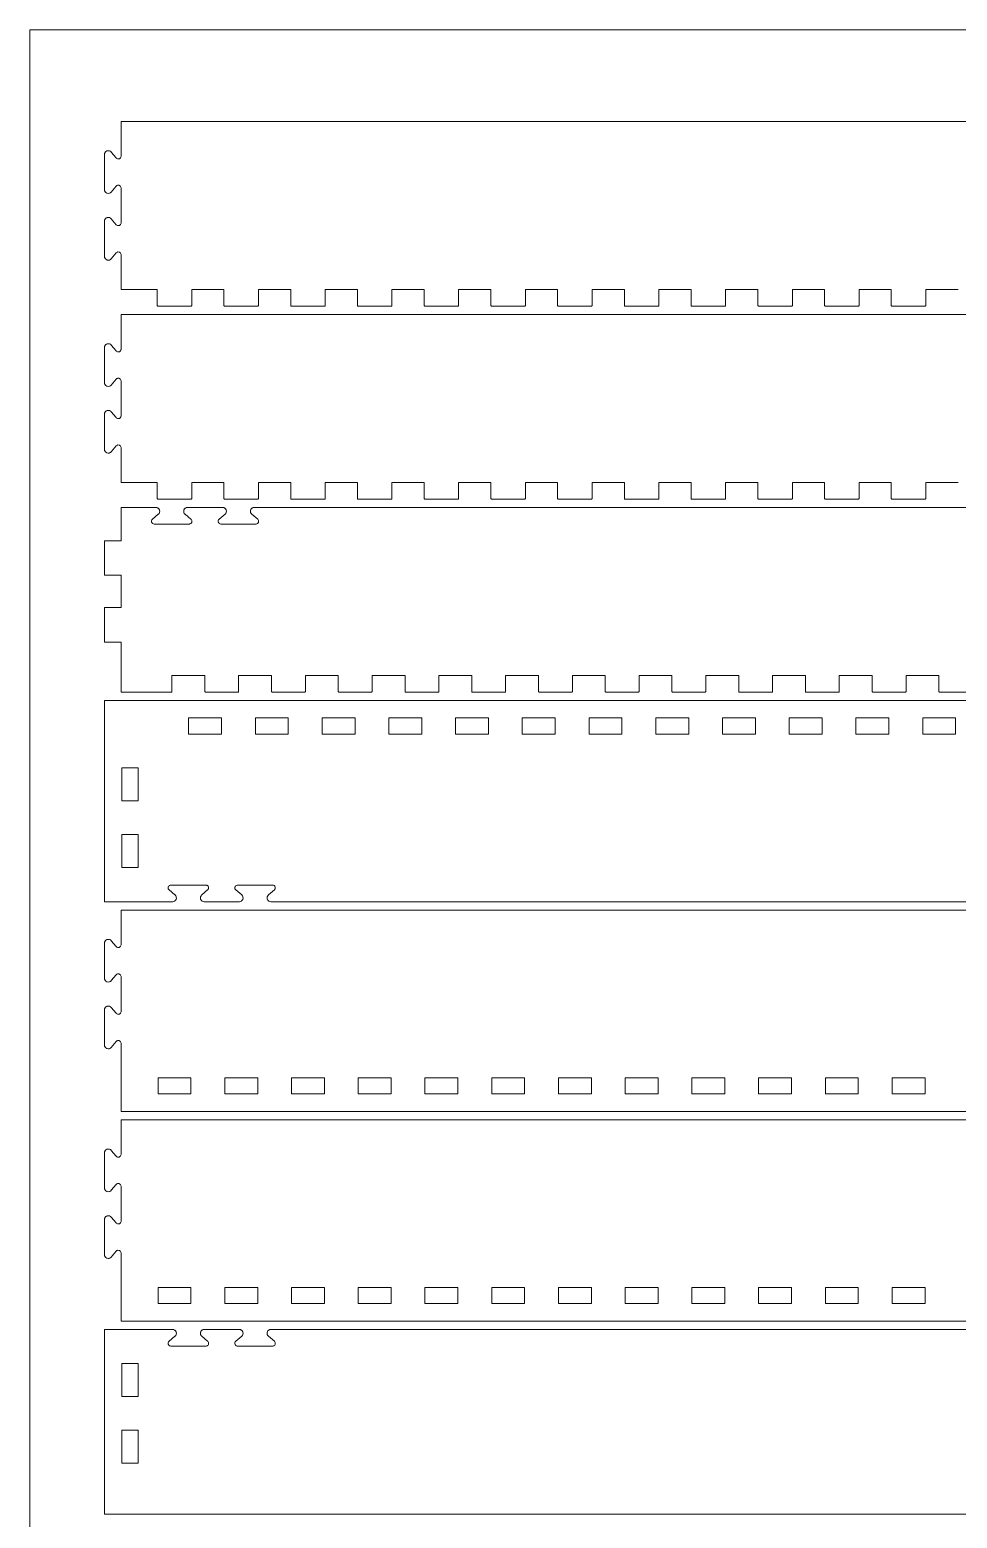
# Model space of a CAD drawing. Header units: millimetres. Extents: x -277 to 488, y -615 to 318.
# Drawn here: x -212.4 to -45.6, y -2.7 to 265 of the extents above; entities that cross this region are included whole.
import ezdxf

# ---------------------------------------------------------------- set-up
doc = ezdxf.new("R2010")
doc.units = ezdxf.units.MM
doc.header["$MEASUREMENT"] = 0
doc.layers.add('Layer 1', color=7, linetype='Continuous')

# ---------------------------------------------------------------- blocks, each defined once
blk = doc.blocks.new('block 210')
at = {"layer": 'Layer 1', "lineweight": 0}
for points in [[(-192.83, -1.9), (95.17, -1.9)], [(65.17, 31.29), (-162.83, 31.29), (-168.97, 31.29), (-169.02, 31.29), (-169.18, 31.26), (-169.34, 31.19), (-169.37, 31.17), (-169.4, 31.15), (-169.53, 31.02), (-169.62, 30.87), (-169.63, 30.83), (-169.64, 30.8), (-169.67, 30.63), (-169.66, 30.45), (-169.65, 30.42), (-169.64, 30.38), (-169.56, 30.22), (-169.45, 30.08), (-169.42, 30.06), (-168.37, 29.18), (-168.35, 29.16), (-168.27, 29.06), (-168.22, 28.95), (-168.21, 28.93), (-168.2, 28.9), (-168.21, 28.65), (-168.22, 28.62), (-168.23, 28.6), (-168.29, 28.49), (-168.38, 28.4), (-168.4, 28.39), (-168.43, 28.37), (-168.54, 28.32), (-168.65, 28.29), (-168.69, 28.29), (-174.97, 28.29), (-175.04, 28.29), (-175.24, 28.37), (-175.26, 28.39), (-175.28, 28.4), (-175.37, 28.49), (-175.43, 28.6), (-175.44, 28.62), (-175.45, 28.65), (-175.46, 28.9), (-175.45, 28.93), (-175.45, 28.95), (-175.39, 29.06), (-175.31, 29.16), (-175.29, 29.18), (-174.24, 30.06), (-174.21, 30.08), (-174.1, 30.22), (-174.02, 30.38), (-174.02, 30.42), (-174.01, 30.45), (-173.99, 30.63), (-174.02, 30.8), (-174.03, 30.83), (-174.05, 30.87), (-174.14, 31.02), (-174.26, 31.15), (-174.29, 31.17), (-174.32, 31.19), (-174.48, 31.26), (-174.64, 31.29), (-174.69, 31.29), (-180.97, 31.29), (-181.02, 31.29), (-181.18, 31.26), (-181.34, 31.19), (-181.37, 31.17), (-181.4, 31.15), (-181.53, 31.02), (-181.61, 30.87), (-181.63, 30.83), (-181.64, 30.8), (-181.67, 30.63), (-181.65, 30.45), (-181.65, 30.42), (-181.64, 30.38), (-181.56, 30.22), (-181.45, 30.08), (-181.42, 30.06), (-180.37, 29.18), (-180.35, 29.16), (-180.27, 29.06), (-180.21, 28.95), (-180.21, 28.93), (-180.2, 28.9), (-180.21, 28.65), (-180.22, 28.62), (-180.23, 28.6), (-180.29, 28.49), (-180.38, 28.4), (-180.4, 28.39), (-180.43, 28.37), (-180.54, 28.32), (-180.65, 28.29), (-180.69, 28.29), (-186.97, 28.29), (-187.01, 28.29), (-187.12, 28.32), (-187.23, 28.37), (-187.26, 28.39), (-187.28, 28.4), (-187.37, 28.49), (-187.43, 28.6), (-187.44, 28.62), (-187.45, 28.65), (-187.46, 28.9), (-187.45, 28.93), (-187.45, 28.95), (-187.39, 29.06), (-187.31, 29.16), (-187.29, 29.18), (-186.24, 30.06), (-186.21, 30.08), (-186.1, 30.22), (-186.02, 30.38), (-186.02, 30.42), (-186.01, 30.45), (-185.99, 30.63), (-186.02, 30.8), (-186.03, 30.83), (-186.05, 30.87), (-186.14, 31.02), (-186.26, 31.15), (-186.29, 31.17), (-186.32, 31.19), (-186.48, 31.26), (-186.64, 31.29), (-186.69, 31.29), (-192.83, 31.29), (-198.83, 31.29), (-198.85, 31.29), (-198.9, 31.27), (-198.93, 31.21), (-198.93, 31.19), (-198.93, 1.19), (-198.93, -1.8), (-198.93, -1.82), (-198.9, -1.87), (-198.85, -1.9), (-198.83, -1.9), (-192.83, -1.9)]]:
    blk.add_lwpolyline(points, dxfattribs=at)
blk = doc.blocks.new('block 213')
at = {"layer": 'Layer 1', "lineweight": 0}
blk.add_lwpolyline([(-195.79, 22.2), (-195.79, 25.16), (-192.87, 25.16), (-192.87, 19.24), (-195.79, 19.24), (-195.79, 22.2)], dxfattribs=at)
blk = doc.blocks.new('block 214')
at = {"layer": 'Layer 1', "lineweight": 0}
blk.add_lwpolyline([(-195.79, 10.2), (-195.79, 13.16), (-192.87, 13.16), (-192.87, 7.24), (-195.79, 7.24), (-195.79, 10.2)], dxfattribs=at)
blk = doc.blocks.new('block 215')
at = {"layer": 'Layer 1', "lineweight": 0}
blk.add_lwpolyline([(-186.33, 35.94), (-189.29, 35.94), (-189.29, 38.85), (-183.37, 38.85), (-183.37, 35.94), (-186.33, 35.94)], dxfattribs=at)
blk = doc.blocks.new('block 216')
at = {"layer": 'Layer 1', "lineweight": 0}
blk.add_lwpolyline([(-174.33, 35.94), (-177.29, 35.94), (-177.29, 38.85), (-171.37, 38.85), (-171.37, 35.94), (-174.33, 35.94)], dxfattribs=at)
blk = doc.blocks.new('block 217')
at = {"layer": 'Layer 1', "lineweight": 0}
blk.add_lwpolyline([(-162.33, 35.94), (-165.29, 35.94), (-165.29, 38.85), (-159.37, 38.85), (-159.37, 35.94), (-162.33, 35.94)], dxfattribs=at)
blk = doc.blocks.new('block 218')
at = {"layer": 'Layer 1', "lineweight": 0}
blk.add_lwpolyline([(-150.33, 35.94), (-153.29, 35.94), (-153.29, 38.85), (-147.37, 38.85), (-147.37, 35.94), (-150.33, 35.94)], dxfattribs=at)
blk = doc.blocks.new('block 219')
at = {"layer": 'Layer 1', "lineweight": 0}
blk.add_lwpolyline([(-138.33, 35.94), (-141.29, 35.94), (-141.29, 38.85), (-135.37, 38.85), (-135.37, 35.94), (-138.33, 35.94)], dxfattribs=at)
blk = doc.blocks.new('block 220')
at = {"layer": 'Layer 1', "lineweight": 0}
blk.add_lwpolyline([(-126.33, 35.94), (-129.29, 35.94), (-129.29, 38.85), (-123.37, 38.85), (-123.37, 35.94), (-126.33, 35.94)], dxfattribs=at)
blk = doc.blocks.new('block 221')
at = {"layer": 'Layer 1', "lineweight": 0}
blk.add_lwpolyline([(-114.33, 35.94), (-117.29, 35.94), (-117.29, 38.85), (-111.37, 38.85), (-111.37, 35.94), (-114.33, 35.94)], dxfattribs=at)
blk = doc.blocks.new('block 222')
at = {"layer": 'Layer 1', "lineweight": 0}
blk.add_lwpolyline([(-102.33, 35.94), (-105.29, 35.94), (-105.29, 38.85), (-99.37, 38.85), (-99.37, 35.94), (-102.33, 35.94)], dxfattribs=at)
blk = doc.blocks.new('block 223')
at = {"layer": 'Layer 1', "lineweight": 0}
blk.add_lwpolyline([(-90.33, 35.94), (-93.29, 35.94), (-93.29, 38.85), (-87.37, 38.85), (-87.37, 35.94), (-90.33, 35.94)], dxfattribs=at)
blk = doc.blocks.new('block 224')
at = {"layer": 'Layer 1', "lineweight": 0}
blk.add_lwpolyline([(-78.33, 35.94), (-81.29, 35.94), (-81.29, 38.85), (-75.37, 38.85), (-75.37, 35.94), (-78.33, 35.94)], dxfattribs=at)
blk = doc.blocks.new('block 225')
at = {"layer": 'Layer 1', "lineweight": 0}
blk.add_lwpolyline([(-66.33, 35.94), (-69.29, 35.94), (-69.29, 38.85), (-63.37, 38.85), (-63.37, 35.94), (-66.33, 35.94)], dxfattribs=at)
blk = doc.blocks.new('block 226')
at = {"layer": 'Layer 1', "lineweight": 0}
blk.add_lwpolyline([(-54.33, 35.94), (-57.29, 35.94), (-57.29, 38.85), (-51.37, 38.85), (-51.37, 35.94), (-54.33, 35.94)], dxfattribs=at)
blk = doc.blocks.new('block 240')
at = {"layer": 'Layer 1', "lineweight": 0}
for points in [[(-195.83, 32.8), (111.17, 32.8)], [(111.17, 68.99), (-195.83, 68.99), (-195.85, 68.99), (-195.9, 68.97), (-195.93, 68.91), (-195.93, 68.9), (-195.93, 62.75), (-195.93, 62.72), (-195.95, 62.61), (-196.01, 62.49), (-196.02, 62.47), (-196.04, 62.45), (-196.13, 62.36), (-196.24, 62.3), (-196.26, 62.29), (-196.28, 62.28), (-196.54, 62.27), (-196.56, 62.27), (-196.58, 62.28), (-196.7, 62.33), (-196.8, 62.42), (-196.81, 62.43), (-197.69, 63.48), (-197.72, 63.51), (-197.86, 63.63), (-198.01, 63.7), (-198.05, 63.71), (-198.08, 63.72), (-198.26, 63.73), (-198.44, 63.71), (-198.47, 63.69), (-198.5, 63.68), (-198.66, 63.59), (-198.78, 63.47), (-198.8, 63.44), (-198.82, 63.41), (-198.9, 63.24), (-198.93, 63.09), (-198.93, 63.03), (-198.93, 56.76), (-198.93, 56.7), (-198.9, 56.55), (-198.82, 56.39), (-198.8, 56.35), (-198.78, 56.33), (-198.66, 56.2), (-198.5, 56.11), (-198.47, 56.1), (-198.44, 56.09), (-198.26, 56.06), (-198.08, 56.07), (-198.05, 56.08), (-198.01, 56.09), (-197.86, 56.17), (-197.72, 56.28), (-197.69, 56.31), (-196.81, 57.36), (-196.8, 57.38), (-196.7, 57.46), (-196.58, 57.51), (-196.56, 57.52), (-196.54, 57.53), (-196.28, 57.51), (-196.26, 57.5), (-196.24, 57.49), (-196.13, 57.43), (-196.04, 57.34), (-196.02, 57.32), (-196.01, 57.3), (-195.95, 57.19), (-195.93, 57.07), (-195.93, 57.04), (-195.93, 50.76), (-195.93, 50.72), (-195.95, 50.61), (-196.01, 50.49), (-196.02, 50.47), (-196.04, 50.45), (-196.13, 50.36), (-196.24, 50.29), (-196.26, 50.29), (-196.28, 50.28), (-196.54, 50.27), (-196.56, 50.27), (-196.58, 50.28), (-196.7, 50.34), (-196.8, 50.41), (-196.81, 50.44), (-197.69, 51.49), (-197.72, 51.51), (-197.86, 51.62), (-198.01, 51.7), (-198.05, 51.71), (-198.08, 51.72), (-198.26, 51.73), (-198.44, 51.71), (-198.47, 51.69), (-198.5, 51.68), (-198.66, 51.59), (-198.78, 51.47), (-198.8, 51.44), (-198.82, 51.41), (-198.9, 51.25), (-198.93, 51.09), (-198.93, 51.03), (-198.93, 44.76), (-198.93, 44.7), (-198.9, 44.55), (-198.82, 44.39), (-198.8, 44.35), (-198.78, 44.33), (-198.66, 44.2), (-198.5, 44.11), (-198.47, 44.1), (-198.44, 44.09), (-198.26, 44.06), (-198.08, 44.07), (-198.05, 44.08), (-198.01, 44.09), (-197.86, 44.17), (-197.72, 44.28), (-197.69, 44.31), (-196.81, 45.36), (-196.8, 45.38), (-196.7, 45.46), (-196.58, 45.51), (-196.56, 45.52), (-196.54, 45.52), (-196.28, 45.51), (-196.26, 45.5), (-196.24, 45.5), (-196.13, 45.43), (-196.04, 45.34), (-196.02, 45.32), (-196.01, 45.3), (-195.95, 45.19), (-195.93, 45.07), (-195.93, 45.03), (-195.93, 38.9), (-195.93, 32.9), (-195.93, 32.88), (-195.9, 32.82), (-195.85, 32.8), (-195.83, 32.8)]]:
    blk.add_lwpolyline(points, dxfattribs=at)
blk = doc.blocks.new('block 241')
at = {"layer": 'Layer 1', "lineweight": 0}
blk.add_lwpolyline([(-186.33, 73.63), (-189.29, 73.63), (-189.29, 76.55), (-183.37, 76.55), (-183.37, 73.63), (-186.33, 73.63)], dxfattribs=at)
blk = doc.blocks.new('block 242')
at = {"layer": 'Layer 1', "lineweight": 0}
blk.add_lwpolyline([(-174.33, 73.63), (-177.29, 73.63), (-177.29, 76.55), (-171.37, 76.55), (-171.37, 73.63), (-174.33, 73.63)], dxfattribs=at)
blk = doc.blocks.new('block 243')
at = {"layer": 'Layer 1', "lineweight": 0}
blk.add_lwpolyline([(-162.33, 73.63), (-165.29, 73.63), (-165.29, 76.55), (-159.37, 76.55), (-159.37, 73.63), (-162.33, 73.63)], dxfattribs=at)
blk = doc.blocks.new('block 244')
at = {"layer": 'Layer 1', "lineweight": 0}
blk.add_lwpolyline([(-150.33, 73.63), (-153.29, 73.63), (-153.29, 76.55), (-147.37, 76.55), (-147.37, 73.63), (-150.33, 73.63)], dxfattribs=at)
blk = doc.blocks.new('block 245')
at = {"layer": 'Layer 1', "lineweight": 0}
blk.add_lwpolyline([(-138.33, 73.63), (-141.29, 73.63), (-141.29, 76.55), (-135.37, 76.55), (-135.37, 73.63), (-138.33, 73.63)], dxfattribs=at)
blk = doc.blocks.new('block 246')
at = {"layer": 'Layer 1', "lineweight": 0}
blk.add_lwpolyline([(-126.33, 73.63), (-129.29, 73.63), (-129.29, 76.55), (-123.37, 76.55), (-123.37, 73.63), (-126.33, 73.63)], dxfattribs=at)
blk = doc.blocks.new('block 247')
at = {"layer": 'Layer 1', "lineweight": 0}
blk.add_lwpolyline([(-114.33, 73.63), (-117.29, 73.63), (-117.29, 76.55), (-111.37, 76.55), (-111.37, 73.63), (-114.33, 73.63)], dxfattribs=at)
blk = doc.blocks.new('block 248')
at = {"layer": 'Layer 1', "lineweight": 0}
blk.add_lwpolyline([(-102.33, 73.63), (-105.29, 73.63), (-105.29, 76.55), (-99.37, 76.55), (-99.37, 73.63), (-102.33, 73.63)], dxfattribs=at)
blk = doc.blocks.new('block 249')
at = {"layer": 'Layer 1', "lineweight": 0}
blk.add_lwpolyline([(-90.33, 73.63), (-93.29, 73.63), (-93.29, 76.55), (-87.37, 76.55), (-87.37, 73.63), (-90.33, 73.63)], dxfattribs=at)
blk = doc.blocks.new('block 250')
at = {"layer": 'Layer 1', "lineweight": 0}
blk.add_lwpolyline([(-78.33, 73.63), (-81.29, 73.63), (-81.29, 76.55), (-75.37, 76.55), (-75.37, 73.63), (-78.33, 73.63)], dxfattribs=at)
blk = doc.blocks.new('block 251')
at = {"layer": 'Layer 1', "lineweight": 0}
blk.add_lwpolyline([(-66.33, 73.63), (-69.29, 73.63), (-69.29, 76.55), (-63.37, 76.55), (-63.37, 73.63), (-66.33, 73.63)], dxfattribs=at)
blk = doc.blocks.new('block 252')
at = {"layer": 'Layer 1', "lineweight": 0}
blk.add_lwpolyline([(-54.33, 73.63), (-57.29, 73.63), (-57.29, 76.55), (-51.37, 76.55), (-51.37, 73.63), (-54.33, 73.63)], dxfattribs=at)
blk = doc.blocks.new('block 266')
at = {"layer": 'Layer 1', "lineweight": 0}
for points in [[(-195.83, 70.5), (111.17, 70.5)], [(111.17, 106.7), (-195.83, 106.7), (-195.85, 106.7), (-195.9, 106.67), (-195.93, 106.61), (-195.93, 106.59), (-195.93, 100.46), (-195.93, 100.42), (-195.95, 100.31), (-196.01, 100.19), (-196.02, 100.17), (-196.04, 100.15), (-196.13, 100.06), (-196.24, 100), (-196.26, 99.99), (-196.28, 99.98), (-196.54, 99.97), (-196.56, 99.97), (-196.58, 99.98), (-196.7, 100.04), (-196.8, 100.12), (-196.81, 100.13), (-197.69, 101.19), (-197.72, 101.21), (-197.86, 101.33), (-198.01, 101.4), (-198.05, 101.41), (-198.08, 101.42), (-198.26, 101.43), (-198.44, 101.4), (-198.47, 101.39), (-198.5, 101.38), (-198.66, 101.29), (-198.78, 101.16), (-198.8, 101.14), (-198.82, 101.11), (-198.9, 100.95), (-198.93, 100.79), (-198.93, 100.73), (-198.93, 94.45), (-198.93, 94.41), (-198.9, 94.25), (-198.82, 94.08), (-198.8, 94.06), (-198.78, 94.02), (-198.66, 93.9), (-198.5, 93.81), (-198.47, 93.8), (-198.44, 93.79), (-198.26, 93.76), (-198.08, 93.77), (-198.05, 93.78), (-198.01, 93.79), (-197.86, 93.87), (-197.72, 93.98), (-197.69, 94.01), (-196.81, 95.05), (-196.8, 95.08), (-196.7, 95.16), (-196.58, 95.21), (-196.56, 95.22), (-196.54, 95.22), (-196.28, 95.21), (-196.26, 95.2), (-196.24, 95.2), (-196.13, 95.13), (-196.04, 95.04), (-196.02, 95.02), (-196.01, 95), (-195.95, 94.89), (-195.93, 94.77), (-195.93, 94.73), (-195.93, 88.46), (-195.93, 88.42), (-195.95, 88.31), (-196.01, 88.19), (-196.02, 88.17), (-196.04, 88.15), (-196.13, 88.06), (-196.24, 88), (-196.26, 87.98), (-196.28, 87.98), (-196.54, 87.97), (-196.56, 87.97), (-196.58, 87.98), (-196.7, 88.03), (-196.8, 88.12), (-196.81, 88.14), (-197.69, 89.18), (-197.72, 89.21), (-197.86, 89.33), (-198.01, 89.4), (-198.05, 89.41), (-198.08, 89.42), (-198.26, 89.43), (-198.44, 89.4), (-198.47, 89.39), (-198.5, 89.38), (-198.66, 89.29), (-198.78, 89.17), (-198.8, 89.13), (-198.82, 89.11), (-198.9, 88.94), (-198.93, 88.79), (-198.93, 88.73), (-198.93, 82.46), (-198.93, 82.4), (-198.9, 82.25), (-198.82, 82.09), (-198.8, 82.05), (-198.78, 82.03), (-198.66, 81.9), (-198.5, 81.81), (-198.47, 81.8), (-198.44, 81.79), (-198.26, 81.76), (-198.08, 81.77), (-198.05, 81.78), (-198.01, 81.79), (-197.86, 81.87), (-197.72, 81.98), (-197.69, 82.01), (-196.81, 83.06), (-196.8, 83.08), (-196.7, 83.16), (-196.58, 83.21), (-196.56, 83.22), (-196.54, 83.22), (-196.28, 83.22), (-196.26, 83.2), (-196.24, 83.2), (-196.13, 83.13), (-196.04, 83.04), (-196.02, 83.02), (-196.01, 83), (-195.95, 82.88), (-195.93, 82.77), (-195.93, 82.74), (-195.93, 76.59), (-195.93, 70.6), (-195.93, 70.58), (-195.9, 70.53), (-195.85, 70.5), (-195.83, 70.5)]]:
    blk.add_lwpolyline(points, dxfattribs=at)
blk = doc.blocks.new('block 267')
at = {"layer": 'Layer 1', "lineweight": 0}
for points in [[(-192.83, 108.2), (-186.69, 108.2), (-186.64, 108.2), (-186.48, 108.23), (-186.32, 108.3), (-186.29, 108.32), (-186.26, 108.34), (-186.14, 108.47), (-186.05, 108.62), (-186.03, 108.66), (-186.02, 108.69), (-185.99, 108.87), (-186.01, 109.04), (-186.02, 109.08), (-186.02, 109.11), (-186.1, 109.27), (-186.21, 109.41), (-186.24, 109.43), (-187.29, 110.31), (-187.31, 110.33), (-187.39, 110.43), (-187.45, 110.54), (-187.45, 110.57), (-187.46, 110.59), (-187.45, 110.84), (-187.44, 110.87), (-187.43, 110.89), (-187.37, 111), (-187.28, 111.09), (-187.26, 111.11), (-187.23, 111.12), (-187.12, 111.17), (-187.01, 111.19), (-186.97, 111.19), (-180.69, 111.19), (-180.65, 111.19), (-180.54, 111.17), (-180.43, 111.12), (-180.4, 111.11), (-180.38, 111.09), (-180.29, 111), (-180.23, 110.89), (-180.22, 110.87), (-180.21, 110.84), (-180.2, 110.59), (-180.21, 110.57), (-180.21, 110.54), (-180.27, 110.43), (-180.35, 110.33), (-180.37, 110.31), (-181.42, 109.43), (-181.45, 109.41), (-181.56, 109.27), (-181.64, 109.11), (-181.65, 109.08), (-181.65, 109.04), (-181.67, 108.87), (-181.64, 108.69), (-181.63, 108.66), (-181.61, 108.62), (-181.53, 108.47), (-181.4, 108.34), (-181.37, 108.32), (-181.34, 108.3), (-181.18, 108.23), (-181.02, 108.2), (-180.97, 108.2), (-174.69, 108.2), (-174.64, 108.2), (-174.48, 108.23), (-174.32, 108.3), (-174.29, 108.32), (-174.26, 108.34), (-174.14, 108.47), (-174.05, 108.62), (-174.03, 108.66), (-174.02, 108.69), (-173.99, 108.87), (-174.01, 109.04), (-174.02, 109.08), (-174.02, 109.11), (-174.1, 109.27), (-174.21, 109.41), (-174.24, 109.43), (-175.29, 110.31), (-175.31, 110.33), (-175.39, 110.43), (-175.45, 110.54), (-175.45, 110.57), (-175.46, 110.59), (-175.45, 110.84), (-175.44, 110.87), (-175.43, 110.89), (-175.37, 111), (-175.28, 111.09), (-175.26, 111.11), (-175.24, 111.12), (-175.04, 111.19), (-174.97, 111.19), (-168.69, 111.19), (-168.65, 111.19), (-168.54, 111.17), (-168.43, 111.12), (-168.4, 111.11), (-168.38, 111.09), (-168.29, 111), (-168.23, 110.89), (-168.22, 110.87), (-168.21, 110.84), (-168.2, 110.59), (-168.21, 110.57), (-168.22, 110.54), (-168.27, 110.43), (-168.35, 110.33), (-168.37, 110.31), (-169.42, 109.43), (-169.45, 109.41), (-169.56, 109.27), (-169.64, 109.11), (-169.65, 109.08), (-169.66, 109.04), (-169.67, 108.87), (-169.64, 108.69), (-169.63, 108.66), (-169.62, 108.62), (-169.53, 108.47), (-169.4, 108.34), (-169.37, 108.32), (-169.34, 108.3), (-169.18, 108.23), (-169.02, 108.2), (-168.97, 108.2), (-162.83, 108.2), (65.17, 108.2)], [(95.17, 144.39), (-192.83, 144.39), (-198.83, 144.39), (-198.85, 144.39), (-198.9, 144.37), (-198.93, 144.31), (-198.93, 144.3), (-198.93, 138.29), (-198.93, 108.29), (-198.93, 108.28), (-198.9, 108.22), (-198.85, 108.2), (-198.83, 108.2), (-192.83, 108.2)]]:
    blk.add_lwpolyline(points, dxfattribs=at)
blk = doc.blocks.new('block 281')
at = {"layer": 'Layer 1', "lineweight": 0}
blk.add_lwpolyline([(-48.83, 141.25), (-45.87, 141.25), (-45.87, 138.34), (-51.79, 138.34), (-51.79, 141.25), (-48.83, 141.25)], dxfattribs=at)
blk = doc.blocks.new('block 282')
at = {"layer": 'Layer 1', "lineweight": 0}
blk.add_lwpolyline([(-60.83, 141.25), (-57.87, 141.25), (-57.87, 138.34), (-63.79, 138.34), (-63.79, 141.25), (-60.83, 141.25)], dxfattribs=at)
blk = doc.blocks.new('block 283')
at = {"layer": 'Layer 1', "lineweight": 0}
blk.add_lwpolyline([(-72.83, 141.25), (-69.87, 141.25), (-69.87, 138.34), (-75.79, 138.34), (-75.79, 141.25), (-72.83, 141.25)], dxfattribs=at)
blk = doc.blocks.new('block 284')
at = {"layer": 'Layer 1', "lineweight": 0}
blk.add_lwpolyline([(-84.83, 141.25), (-81.87, 141.25), (-81.87, 138.34), (-87.79, 138.34), (-87.79, 141.25), (-84.83, 141.25)], dxfattribs=at)
blk = doc.blocks.new('block 285')
at = {"layer": 'Layer 1', "lineweight": 0}
blk.add_lwpolyline([(-96.83, 141.25), (-93.87, 141.25), (-93.87, 138.34), (-99.79, 138.34), (-99.79, 141.25), (-96.83, 141.25)], dxfattribs=at)
blk = doc.blocks.new('block 286')
at = {"layer": 'Layer 1', "lineweight": 0}
blk.add_lwpolyline([(-108.83, 141.25), (-105.87, 141.25), (-105.87, 138.34), (-111.79, 138.34), (-111.79, 141.25), (-108.83, 141.25)], dxfattribs=at)
blk = doc.blocks.new('block 287')
at = {"layer": 'Layer 1', "lineweight": 0}
blk.add_lwpolyline([(-120.83, 141.25), (-117.87, 141.25), (-117.87, 138.34), (-123.79, 138.34), (-123.79, 141.25), (-120.83, 141.25)], dxfattribs=at)
blk = doc.blocks.new('block 288')
at = {"layer": 'Layer 1', "lineweight": 0}
blk.add_lwpolyline([(-132.83, 141.25), (-129.87, 141.25), (-129.87, 138.34), (-135.79, 138.34), (-135.79, 141.25), (-132.83, 141.25)], dxfattribs=at)
blk = doc.blocks.new('block 289')
at = {"layer": 'Layer 1', "lineweight": 0}
blk.add_lwpolyline([(-144.83, 141.25), (-141.87, 141.25), (-141.87, 138.34), (-147.79, 138.34), (-147.79, 141.25), (-144.83, 141.25)], dxfattribs=at)
blk = doc.blocks.new('block 290')
at = {"layer": 'Layer 1', "lineweight": 0}
blk.add_lwpolyline([(-156.83, 141.25), (-153.87, 141.25), (-153.87, 138.34), (-159.79, 138.34), (-159.79, 141.25), (-156.83, 141.25)], dxfattribs=at)
blk = doc.blocks.new('block 291')
at = {"layer": 'Layer 1', "lineweight": 0}
blk.add_lwpolyline([(-168.83, 141.25), (-165.87, 141.25), (-165.87, 138.34), (-171.79, 138.34), (-171.79, 141.25), (-168.83, 141.25)], dxfattribs=at)
blk = doc.blocks.new('block 292')
at = {"layer": 'Layer 1', "lineweight": 0}
blk.add_lwpolyline([(-180.83, 141.25), (-177.87, 141.25), (-177.87, 138.34), (-183.79, 138.34), (-183.79, 141.25), (-180.83, 141.25)], dxfattribs=at)
blk = doc.blocks.new('block 293')
at = {"layer": 'Layer 1', "lineweight": 0}
blk.add_lwpolyline([(-195.79, 129.3), (-195.79, 132.26), (-192.87, 132.26), (-192.87, 126.34), (-195.79, 126.34), (-195.79, 129.3)], dxfattribs=at)
blk = doc.blocks.new('block 294')
at = {"layer": 'Layer 1', "lineweight": 0}
blk.add_lwpolyline([(-195.79, 117.3), (-195.79, 120.26), (-192.87, 120.26), (-192.87, 114.34), (-195.79, 114.34), (-195.79, 117.3)], dxfattribs=at)
blk = doc.blocks.new('block 295')
at = {"layer": 'Layer 1', "lineweight": 0}
for points in [[(-195.83, 145.9), (-186.89, 145.9), (-186.87, 145.9), (-186.82, 145.93), (-186.79, 145.98), (-186.79, 146), (-186.79, 148.9), (-180.87, 148.9), (-180.87, 146), (-180.87, 145.98), (-180.84, 145.93), (-180.79, 145.9), (-180.77, 145.9), (-174.89, 145.9), (-174.87, 145.9), (-174.82, 145.93), (-174.79, 145.98), (-174.79, 146), (-174.79, 148.9), (-168.87, 148.9), (-168.87, 146), (-168.87, 145.98), (-168.84, 145.93), (-168.79, 145.9), (-168.77, 145.9), (-162.89, 145.9), (-162.87, 145.9), (-162.82, 145.93), (-162.79, 145.98), (-162.79, 146), (-162.79, 148.9), (-156.87, 148.9), (-156.87, 146), (-156.87, 145.98), (-156.84, 145.93), (-156.79, 145.9), (-156.77, 145.9), (-150.89, 145.9), (-150.87, 145.9), (-150.82, 145.93), (-150.79, 145.98), (-150.79, 146), (-150.79, 148.9), (-144.87, 148.9), (-144.87, 146), (-144.87, 145.98), (-144.84, 145.93), (-144.79, 145.9), (-144.77, 145.9), (-138.89, 145.9), (-138.87, 145.9), (-138.82, 145.93), (-138.79, 145.98), (-138.79, 146), (-138.79, 148.9), (-132.87, 148.9), (-132.87, 146), (-132.87, 145.98), (-132.84, 145.93), (-132.79, 145.9), (-132.77, 145.9), (-126.89, 145.9), (-126.87, 145.9), (-126.82, 145.93), (-126.79, 145.98), (-126.79, 146), (-126.79, 148.9), (-120.87, 148.9), (-120.87, 146), (-120.87, 145.98), (-120.84, 145.93), (-120.79, 145.9), (-120.77, 145.9), (-114.89, 145.9), (-114.87, 145.9), (-114.82, 145.93), (-114.79, 145.98), (-114.79, 146), (-114.79, 148.9), (-108.87, 148.9), (-108.87, 146), (-108.87, 145.98), (-108.84, 145.93), (-108.79, 145.9), (-108.77, 145.9), (-102.89, 145.9), (-102.87, 145.9), (-102.82, 145.93), (-102.79, 145.98), (-102.79, 146), (-102.79, 148.9), (-96.87, 148.9), (-96.87, 146), (-96.87, 145.98), (-96.84, 145.93), (-96.79, 145.9), (-96.77, 145.9), (-90.89, 145.9), (-90.87, 145.9), (-90.82, 145.93), (-90.79, 145.98), (-90.79, 146), (-90.79, 148.9), (-84.87, 148.9), (-84.87, 146), (-84.87, 145.98), (-84.84, 145.93), (-84.79, 145.9), (-84.77, 145.9), (-78.89, 145.9), (-78.87, 145.9), (-78.82, 145.93), (-78.79, 145.98), (-78.79, 146), (-78.79, 148.9), (-72.87, 148.9), (-72.87, 146), (-72.87, 145.98), (-72.84, 145.93), (-72.79, 145.9), (-72.77, 145.9), (-66.89, 145.9), (-66.87, 145.9), (-66.82, 145.93), (-66.79, 145.98), (-66.79, 146), (-66.79, 148.9), (-60.87, 148.9), (-60.87, 146), (-60.87, 145.98), (-60.84, 145.93), (-60.79, 145.9), (-60.77, 145.9), (-54.89, 145.9), (-54.87, 145.9), (-54.82, 145.93), (-54.79, 145.98), (-54.79, 146), (-54.79, 148.9), (-48.87, 148.9), (-48.87, 146), (-48.87, 145.98), (-48.84, 145.93), (-48.79, 145.9), (-48.77, 145.9), (-42.89, 145.9)], [(62.17, 179.1), (-165.83, 179.1), (-171.97, 179.1), (-172.02, 179.1), (-172.18, 179.07), (-172.34, 178.99), (-172.37, 178.97), (-172.4, 178.95), (-172.53, 178.83), (-172.61, 178.67), (-172.63, 178.64), (-172.64, 178.61), (-172.67, 178.43), (-172.66, 178.25), (-172.65, 178.22), (-172.64, 178.18), (-172.56, 178.03), (-172.45, 177.89), (-172.42, 177.86), (-171.37, 176.98), (-171.35, 176.97), (-171.27, 176.87), (-171.22, 176.76), (-171.21, 176.73), (-171.2, 176.71), (-171.21, 176.46), (-171.22, 176.43), (-171.23, 176.41), (-171.29, 176.3), (-171.38, 176.2), (-171.4, 176.19), (-171.43, 176.18), (-171.54, 176.12), (-171.65, 176.1), (-171.69, 176.1), (-177.97, 176.1), (-178.01, 176.1), (-178.12, 176.12), (-178.23, 176.18), (-178.26, 176.19), (-178.28, 176.2), (-178.37, 176.3), (-178.43, 176.41), (-178.44, 176.43), (-178.45, 176.46), (-178.46, 176.71), (-178.45, 176.73), (-178.45, 176.76), (-178.39, 176.87), (-178.31, 176.97), (-178.29, 176.98), (-177.24, 177.86), (-177.21, 177.89), (-177.1, 178.03), (-177.02, 178.18), (-177.02, 178.22), (-177.01, 178.25), (-176.99, 178.43), (-177.02, 178.61), (-177.03, 178.64), (-177.05, 178.67), (-177.14, 178.83), (-177.26, 178.95), (-177.29, 178.97), (-177.32, 178.99), (-177.48, 179.07), (-177.64, 179.1), (-177.69, 179.1), (-183.97, 179.1), (-184.02, 179.1), (-184.18, 179.07), (-184.34, 178.99), (-184.37, 178.97), (-184.4, 178.95), (-184.53, 178.83), (-184.62, 178.67), (-184.63, 178.64), (-184.64, 178.61), (-184.67, 178.43), (-184.65, 178.25), (-184.65, 178.22), (-184.64, 178.18), (-184.56, 178.03), (-184.45, 177.89), (-184.42, 177.86), (-183.37, 176.98), (-183.35, 176.97), (-183.27, 176.87), (-183.21, 176.76), (-183.21, 176.73), (-183.2, 176.71), (-183.21, 176.46), (-183.22, 176.43), (-183.23, 176.41), (-183.29, 176.3), (-183.38, 176.2), (-183.4, 176.19), (-183.43, 176.18), (-183.54, 176.12), (-183.65, 176.1), (-183.69, 176.1), (-189.97, 176.1), (-190.01, 176.1), (-190.12, 176.12), (-190.23, 176.18), (-190.26, 176.19), (-190.28, 176.2), (-190.37, 176.3), (-190.43, 176.41), (-190.44, 176.43), (-190.45, 176.46), (-190.46, 176.71), (-190.45, 176.73), (-190.45, 176.76), (-190.39, 176.87), (-190.31, 176.97), (-190.29, 176.98), (-189.24, 177.86), (-189.21, 177.89), (-189.1, 178.03), (-189.02, 178.18), (-189.02, 178.22), (-189.01, 178.25), (-188.99, 178.43), (-189.02, 178.61), (-189.03, 178.64), (-189.05, 178.67), (-189.14, 178.83), (-189.26, 178.95), (-189.29, 178.97), (-189.32, 178.99), (-189.48, 179.07), (-189.64, 179.1), (-189.69, 179.1), (-195.83, 179.1), (-195.85, 179.1), (-195.9, 179.07), (-195.93, 179.02), (-195.93, 179), (-195.93, 173.1), (-198.83, 173.1), (-198.85, 173.1), (-198.9, 173.07), (-198.93, 173.02), (-198.93, 173), (-198.93, 167), (-198.93, 166.98), (-198.9, 166.93), (-198.85, 166.9), (-198.83, 166.9), (-195.93, 166.9), (-195.93, 161.1), (-198.83, 161.1), (-198.85, 161.1), (-198.9, 161.07), (-198.93, 161.02), (-198.93, 161), (-198.93, 155), (-198.93, 154.98), (-198.9, 154.93), (-198.85, 154.9), (-198.83, 154.9), (-195.93, 154.9), (-195.93, 149), (-195.93, 146), (-195.93, 145.98), (-195.9, 145.93), (-195.85, 145.9), (-195.83, 145.9)]]:
    blk.add_lwpolyline(points, dxfattribs=at)
blk = doc.blocks.new('block 296')
at = {"layer": 'Layer 1', "lineweight": 0}
for points in [[(-195.83, 183.6), (-189.43, 183.6), (-189.43, 180.7), (-189.43, 180.68), (-189.4, 180.63), (-189.35, 180.6), (-189.33, 180.6), (-183.33, 180.6), (-183.31, 180.6), (-183.26, 180.63), (-183.23, 180.68), (-183.23, 180.7), (-183.23, 183.6), (-177.43, 183.6), (-177.43, 180.7), (-177.43, 180.68), (-177.4, 180.63), (-177.35, 180.6), (-177.33, 180.6), (-171.33, 180.6), (-171.31, 180.6), (-171.26, 180.63), (-171.23, 180.68), (-171.23, 180.7), (-171.23, 183.6), (-165.43, 183.6), (-165.43, 180.7), (-165.43, 180.68), (-165.4, 180.63), (-165.35, 180.6), (-165.33, 180.6), (-159.33, 180.6), (-159.31, 180.6), (-159.26, 180.63), (-159.23, 180.68), (-159.23, 180.7), (-159.23, 183.6), (-153.43, 183.6), (-153.43, 180.7), (-153.43, 180.68), (-153.4, 180.63), (-153.35, 180.6), (-153.33, 180.6), (-147.33, 180.6), (-147.31, 180.6), (-147.26, 180.63), (-147.23, 180.68), (-147.23, 180.7), (-147.23, 183.6), (-141.43, 183.6), (-141.43, 180.7), (-141.43, 180.68), (-141.4, 180.63), (-141.35, 180.6), (-141.33, 180.6), (-135.33, 180.6), (-135.31, 180.6), (-135.26, 180.63), (-135.23, 180.68), (-135.23, 180.7), (-135.23, 183.6), (-129.43, 183.6), (-129.43, 180.7), (-129.43, 180.68), (-129.4, 180.63), (-129.35, 180.6), (-129.33, 180.6), (-123.33, 180.6), (-123.31, 180.6), (-123.26, 180.63), (-123.23, 180.68), (-123.23, 180.7), (-123.23, 183.6), (-117.43, 183.6), (-117.43, 180.7), (-117.43, 180.68), (-117.4, 180.63), (-117.35, 180.6), (-117.33, 180.6), (-111.33, 180.6), (-111.31, 180.6), (-111.26, 180.63), (-111.23, 180.68), (-111.23, 180.7), (-111.23, 183.6), (-105.43, 183.6), (-105.43, 180.7), (-105.43, 180.68), (-105.4, 180.63), (-105.35, 180.6), (-105.33, 180.6), (-99.33, 180.6), (-99.31, 180.6), (-99.26, 180.63), (-99.23, 180.68), (-99.23, 180.7), (-99.23, 183.6), (-93.43, 183.6), (-93.43, 180.7), (-93.43, 180.68), (-93.4, 180.63), (-93.35, 180.6), (-93.33, 180.6), (-87.33, 180.6), (-87.31, 180.6), (-87.26, 180.63), (-87.23, 180.68), (-87.23, 180.7), (-87.23, 183.6), (-81.43, 183.6), (-81.43, 180.7), (-81.43, 180.68), (-81.4, 180.63), (-81.35, 180.6), (-81.33, 180.6), (-75.33, 180.6), (-75.31, 180.6), (-75.26, 180.63), (-75.23, 180.68), (-75.23, 180.7), (-75.23, 183.6), (-69.43, 183.6), (-69.43, 180.7), (-69.43, 180.68), (-69.4, 180.63), (-69.35, 180.6), (-69.33, 180.6), (-63.33, 180.6), (-63.31, 180.6), (-63.26, 180.63), (-63.23, 180.68), (-63.23, 180.7), (-63.23, 183.6), (-57.43, 183.6), (-57.43, 180.7), (-57.43, 180.68), (-57.4, 180.63), (-57.35, 180.6), (-57.33, 180.6), (-51.33, 180.6), (-51.31, 180.6), (-51.26, 180.63), (-51.23, 180.68), (-51.23, 180.7), (-51.23, 183.6), (-45.43, 183.6)], [(111.17, 213.8), (-195.83, 213.8), (-195.85, 213.8), (-195.9, 213.77), (-195.93, 213.72), (-195.93, 213.7), (-195.93, 207.56), (-195.93, 207.52), (-195.95, 207.41), (-196.01, 207.3), (-196.02, 207.27), (-196.04, 207.25), (-196.13, 207.16), (-196.24, 207.1), (-196.26, 207.09), (-196.28, 207.08), (-196.54, 207.07), (-196.56, 207.08), (-196.58, 207.08), (-196.7, 207.14), (-196.8, 207.22), (-196.81, 207.24), (-197.69, 208.29), (-197.72, 208.32), (-197.86, 208.43), (-198.01, 208.51), (-198.05, 208.52), (-198.08, 208.53), (-198.26, 208.54), (-198.44, 208.51), (-198.47, 208.5), (-198.5, 208.48), (-198.66, 208.4), (-198.78, 208.27), (-198.8, 208.24), (-198.82, 208.21), (-198.9, 208.05), (-198.93, 207.89), (-198.93, 207.84), (-198.93, 201.56), (-198.93, 201.51), (-198.9, 201.35), (-198.82, 201.19), (-198.8, 201.16), (-198.78, 201.13), (-198.66, 201.01), (-198.5, 200.92), (-198.47, 200.9), (-198.44, 200.89), (-198.26, 200.86), (-198.08, 200.88), (-198.05, 200.89), (-198.01, 200.9), (-197.86, 200.97), (-197.72, 201.08), (-197.69, 201.11), (-196.81, 202.16), (-196.8, 202.18), (-196.7, 202.26), (-196.58, 202.31), (-196.56, 202.32), (-196.54, 202.33), (-196.28, 202.32), (-196.26, 202.31), (-196.24, 202.3), (-196.13, 202.24), (-196.04, 202.15), (-196.02, 202.13), (-196.01, 202.11), (-195.95, 201.99), (-195.93, 201.88), (-195.93, 201.84), (-195.93, 195.56), (-195.93, 195.52), (-195.95, 195.41), (-196.01, 195.3), (-196.02, 195.27), (-196.04, 195.25), (-196.13, 195.16), (-196.24, 195.1), (-196.26, 195.09), (-196.28, 195.08), (-196.54, 195.07), (-196.56, 195.08), (-196.58, 195.09), (-196.7, 195.14), (-196.8, 195.22), (-196.81, 195.24), (-197.69, 196.29), (-197.72, 196.32), (-197.86, 196.43), (-198.01, 196.51), (-198.05, 196.51), (-198.08, 196.53), (-198.26, 196.54), (-198.44, 196.51), (-198.47, 196.5), (-198.5, 196.49), (-198.66, 196.39), (-198.78, 196.27), (-198.8, 196.24), (-198.82, 196.21), (-198.9, 196.05), (-198.93, 195.89), (-198.93, 195.84), (-198.93, 189.56), (-198.93, 189.51), (-198.9, 189.35), (-198.82, 189.19), (-198.8, 189.16), (-198.78, 189.13), (-198.66, 189.01), (-198.5, 188.92), (-198.47, 188.9), (-198.44, 188.89), (-198.26, 188.86), (-198.08, 188.88), (-198.05, 188.88), (-198.01, 188.89), (-197.86, 188.97), (-197.72, 189.08), (-197.69, 189.11), (-196.81, 190.16), (-196.8, 190.18), (-196.7, 190.26), (-196.58, 190.32), (-196.56, 190.32), (-196.54, 190.33), (-196.28, 190.32), (-196.26, 190.31), (-196.24, 190.3), (-196.13, 190.23), (-196.04, 190.15), (-196.02, 190.13), (-196.01, 190.1), (-195.95, 189.99), (-195.93, 189.88), (-195.93, 189.84), (-195.93, 183.7), (-195.93, 183.68), (-195.9, 183.63), (-195.85, 183.6), (-195.83, 183.6)]]:
    blk.add_lwpolyline(points, dxfattribs=at)
blk = doc.blocks.new('block 297')
at = {"layer": 'Layer 1', "lineweight": 0}
for points in [[(-195.83, 218.3), (-189.43, 218.3), (-189.43, 215.4), (-189.43, 215.38), (-189.4, 215.33), (-189.35, 215.3), (-189.33, 215.3), (-183.33, 215.3), (-183.31, 215.3), (-183.26, 215.33), (-183.23, 215.38), (-183.23, 215.4), (-183.23, 218.3), (-177.43, 218.3), (-177.43, 215.4), (-177.43, 215.38), (-177.4, 215.33), (-177.35, 215.3), (-177.33, 215.3), (-171.33, 215.3), (-171.31, 215.3), (-171.26, 215.33), (-171.23, 215.38), (-171.23, 215.4), (-171.23, 218.3), (-165.43, 218.3), (-165.43, 215.4), (-165.43, 215.38), (-165.4, 215.33), (-165.35, 215.3), (-165.33, 215.3), (-159.33, 215.3), (-159.31, 215.3), (-159.26, 215.33), (-159.23, 215.38), (-159.23, 215.4), (-159.23, 218.3), (-153.43, 218.3), (-153.43, 215.4), (-153.43, 215.38), (-153.4, 215.33), (-153.35, 215.3), (-153.33, 215.3), (-147.33, 215.3), (-147.31, 215.3), (-147.26, 215.33), (-147.23, 215.38), (-147.23, 215.4), (-147.23, 218.3), (-141.43, 218.3), (-141.43, 215.4), (-141.43, 215.38), (-141.4, 215.33), (-141.35, 215.3), (-141.33, 215.3), (-135.33, 215.3), (-135.31, 215.3), (-135.26, 215.33), (-135.23, 215.38), (-135.23, 215.4), (-135.23, 218.3), (-129.43, 218.3), (-129.43, 215.4), (-129.43, 215.38), (-129.4, 215.33), (-129.35, 215.3), (-129.33, 215.3), (-123.33, 215.3), (-123.31, 215.3), (-123.26, 215.33), (-123.23, 215.38), (-123.23, 215.4), (-123.23, 218.3), (-117.43, 218.3), (-117.43, 215.4), (-117.43, 215.38), (-117.4, 215.33), (-117.35, 215.3), (-117.33, 215.3), (-111.33, 215.3), (-111.31, 215.3), (-111.26, 215.33), (-111.23, 215.38), (-111.23, 215.4), (-111.23, 218.3), (-105.43, 218.3), (-105.43, 215.4), (-105.43, 215.38), (-105.4, 215.33), (-105.35, 215.3), (-105.33, 215.3), (-99.33, 215.3), (-99.31, 215.3), (-99.26, 215.33), (-99.23, 215.38), (-99.23, 215.4), (-99.23, 218.3), (-93.43, 218.3), (-93.43, 215.4), (-93.43, 215.38), (-93.4, 215.33), (-93.35, 215.3), (-93.33, 215.3), (-87.33, 215.3), (-87.31, 215.3), (-87.26, 215.33), (-87.23, 215.38), (-87.23, 215.4), (-87.23, 218.3), (-81.43, 218.3), (-81.43, 215.4), (-81.43, 215.38), (-81.4, 215.33), (-81.35, 215.3), (-81.33, 215.3), (-75.33, 215.3), (-75.31, 215.3), (-75.26, 215.33), (-75.23, 215.38), (-75.23, 215.4), (-75.23, 218.3), (-69.43, 218.3), (-69.43, 215.4), (-69.43, 215.38), (-69.4, 215.33), (-69.35, 215.3), (-69.33, 215.3), (-63.33, 215.3), (-63.31, 215.3), (-63.26, 215.33), (-63.23, 215.38), (-63.23, 215.4), (-63.23, 218.3), (-57.43, 218.3), (-57.43, 215.4), (-57.43, 215.38), (-57.4, 215.33), (-57.35, 215.3), (-57.33, 215.3), (-51.33, 215.3), (-51.31, 215.3), (-51.26, 215.33), (-51.23, 215.38), (-51.23, 215.4), (-51.23, 218.3), (-45.43, 218.3)], [(111.17, 248.5), (-195.83, 248.5), (-195.85, 248.5), (-195.9, 248.47), (-195.93, 248.42), (-195.93, 248.4), (-195.93, 242.26), (-195.93, 242.22), (-195.95, 242.11), (-196.01, 241.99), (-196.02, 241.97), (-196.04, 241.95), (-196.13, 241.86), (-196.24, 241.8), (-196.26, 241.79), (-196.28, 241.78), (-196.54, 241.77), (-196.56, 241.78), (-196.58, 241.79), (-196.7, 241.84), (-196.8, 241.92), (-196.81, 241.94), (-197.69, 242.99), (-197.72, 243.02), (-197.86, 243.13), (-198.01, 243.21), (-198.05, 243.22), (-198.08, 243.23), (-198.26, 243.24), (-198.44, 243.21), (-198.47, 243.2), (-198.5, 243.19), (-198.66, 243.1), (-198.78, 242.97), (-198.8, 242.94), (-198.82, 242.91), (-198.9, 242.75), (-198.93, 242.59), (-198.93, 242.54), (-198.93, 236.26), (-198.93, 236.21), (-198.9, 236.05), (-198.82, 235.89), (-198.8, 235.86), (-198.78, 235.83), (-198.66, 235.7), (-198.5, 235.62), (-198.47, 235.6), (-198.44, 235.59), (-198.26, 235.56), (-198.08, 235.58), (-198.05, 235.58), (-198.01, 235.6), (-197.86, 235.67), (-197.72, 235.79), (-197.69, 235.81), (-196.81, 236.86), (-196.8, 236.88), (-196.7, 236.96), (-196.58, 237.02), (-196.56, 237.02), (-196.54, 237.03), (-196.28, 237.02), (-196.26, 237.01), (-196.24, 237), (-196.13, 236.94), (-196.04, 236.85), (-196.02, 236.83), (-196.01, 236.81), (-195.95, 236.69), (-195.93, 236.58), (-195.93, 236.54), (-195.93, 230.26), (-195.93, 230.22), (-195.95, 230.11), (-196.01, 230), (-196.02, 229.98), (-196.04, 229.95), (-196.13, 229.87), (-196.24, 229.8), (-196.26, 229.79), (-196.28, 229.78), (-196.54, 229.77), (-196.56, 229.78), (-196.58, 229.78), (-196.7, 229.84), (-196.8, 229.92), (-196.81, 229.94), (-197.69, 230.99), (-197.72, 231.02), (-197.86, 231.13), (-198.01, 231.21), (-198.05, 231.22), (-198.08, 231.22), (-198.26, 231.24), (-198.44, 231.21), (-198.47, 231.2), (-198.5, 231.19), (-198.66, 231.1), (-198.78, 230.97), (-198.8, 230.94), (-198.82, 230.91), (-198.9, 230.75), (-198.93, 230.59), (-198.93, 230.54), (-198.93, 224.26), (-198.93, 224.21), (-198.9, 224.05), (-198.82, 223.89), (-198.8, 223.86), (-198.78, 223.83), (-198.66, 223.71), (-198.5, 223.61), (-198.47, 223.6), (-198.44, 223.59), (-198.26, 223.56), (-198.08, 223.58), (-198.05, 223.58), (-198.01, 223.59), (-197.86, 223.67), (-197.72, 223.78), (-197.69, 223.81), (-196.81, 224.86), (-196.8, 224.88), (-196.7, 224.96), (-196.58, 225.02), (-196.56, 225.02), (-196.54, 225.03), (-196.28, 225.02), (-196.26, 225.01), (-196.24, 225), (-196.13, 224.94), (-196.04, 224.85), (-196.02, 224.82), (-196.01, 224.8), (-195.95, 224.69), (-195.93, 224.58), (-195.93, 224.54), (-195.93, 218.4), (-195.93, 218.38), (-195.9, 218.33), (-195.85, 218.3), (-195.83, 218.3)]]:
    blk.add_lwpolyline(points, dxfattribs=at)

msp = doc.modelspace()

# ---------------------------------------------------------------- linework, layer by layer
at = {"layer": 'Layer 1', "lineweight": 0}
msp.add_lwpolyline([(487.65, -615.01), (-212.35, -615.01), (-212.35, 264.99), (487.65, 264.99), (487.65, -615.01)], dxfattribs=at)

# ---------------------------------------------------------------- block references
at = {"layer": 'Layer 1'}
for name in ['block 297', 'block 296', 'block 295', 'block 267', 'block 292', 'block 291', 'block 290', 'block 289', 'block 288', 'block 287', 'block 286', 'block 285', 'block 284', 'block 283', 'block 282', 'block 281', 'block 293', 'block 294', 'block 266', 'block 241', 'block 242', 'block 243', 'block 244', 'block 245', 'block 246', 'block 247', 'block 248', 'block 249', 'block 250', 'block 251', 'block 252', 'block 240', 'block 215', 'block 216', 'block 217', 'block 218', 'block 219', 'block 220', 'block 221', 'block 222', 'block 223', 'block 224', 'block 225', 'block 226', 'block 210', 'block 213', 'block 214']:
    msp.add_blockref(name, (0, 0), dxfattribs=at)

doc.saveas('drawing.dxf')
